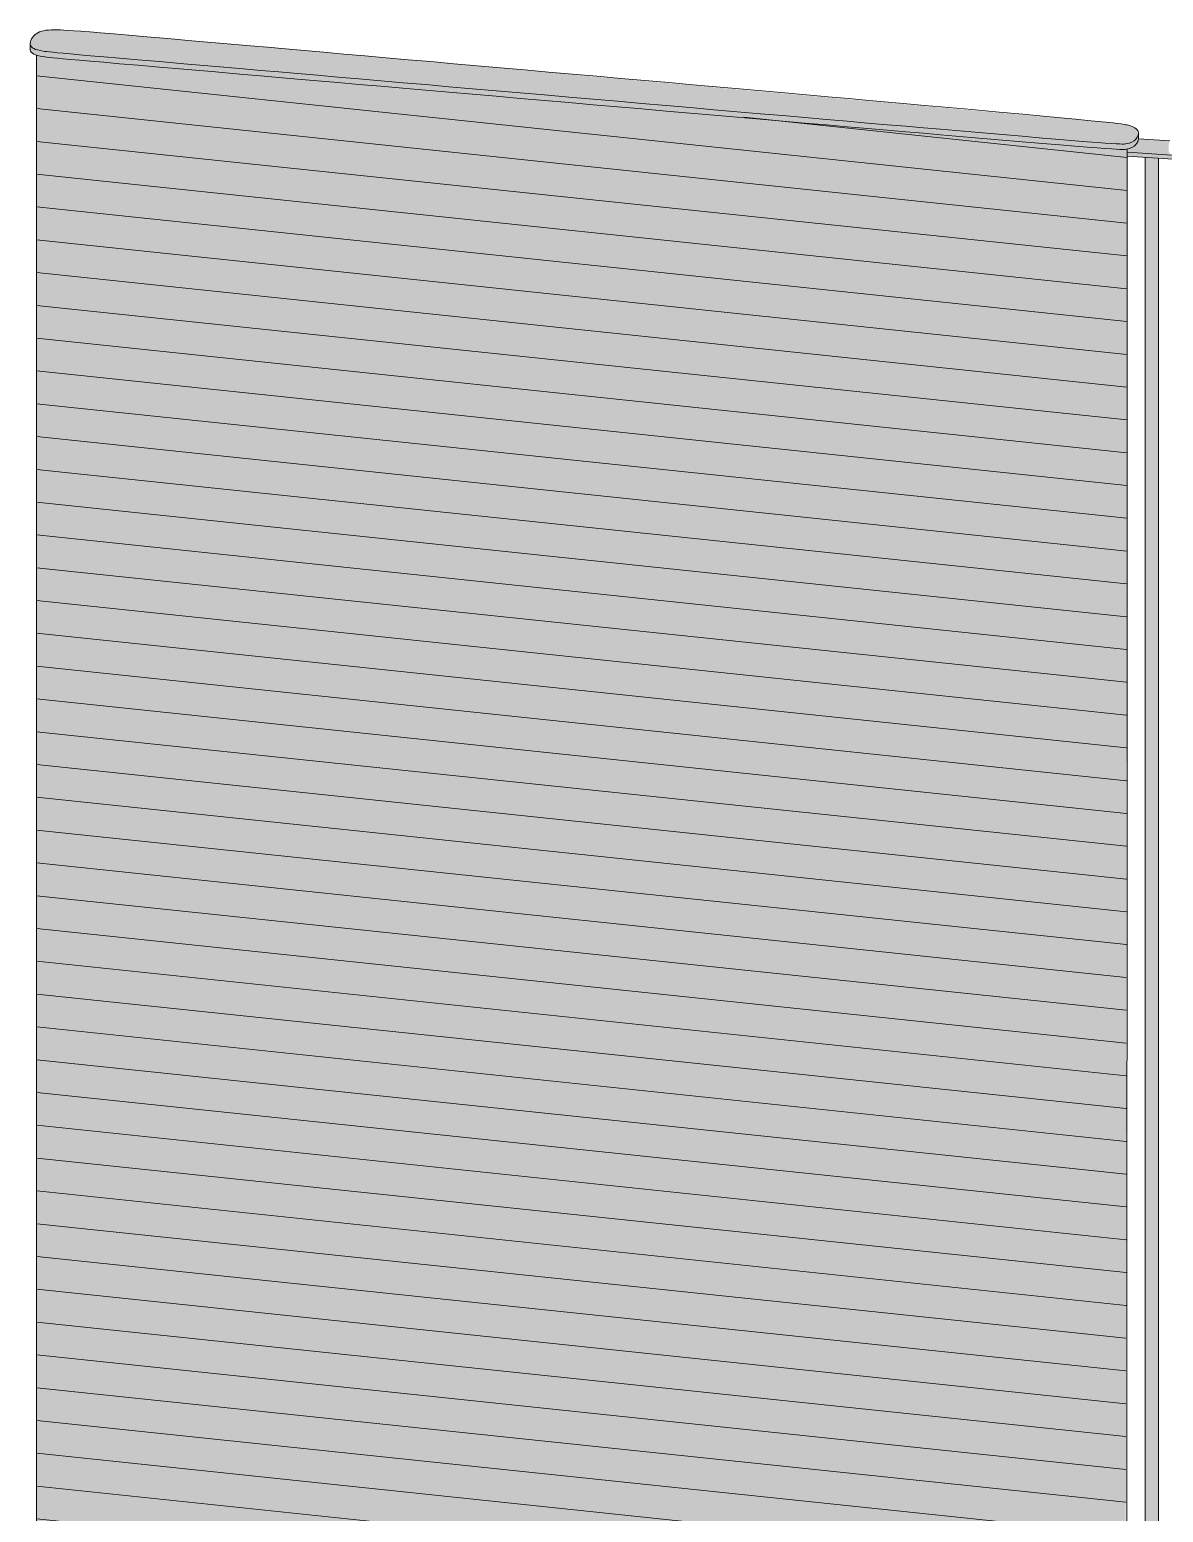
# Model space of a CAD drawing. Header units: millimetres. Extents: x -23380 to 52531, y -5628 to 1041.
# Drawn here: x -2788 to -2015, y -4463 to -3453 of the extents above; entities that cross this region are included whole.
import ezdxf

# ---------------------------------------------------------------- set-up
doc = ezdxf.new("R2010")
doc.units = ezdxf.units.MM
for name, color, linetype, lineweight in [('drawing', 7, 'Continuous', 5), ('hatch', 9, 'Continuous', 5), ('ropes', 7, 'Continuous', 0)]:
    doc.layers.add(name, color=color, linetype=linetype, lineweight=lineweight)

msp = doc.modelspace()

# ---------------------------------------------------------------- hatches: boundary and pattern name
at = {"layer": 'hatch'}
for points in [[(-2637.1, -3463.8), (-2764.3, -3453), (-2768.3, -3452.9), (-2769.7, -3452.8), (-2770.8, -3452.8), (-2772.9, -3452.9), (-2773.9, -3452.9), (-2774.9, -3453), (-2775.8, -3453.1), (-2776.6, -3453.2), (-2777.4, -3453.3), (-2777.8, -3453.4), (-2778.2, -3453.5), (-2778.6, -3453.5), (-2778.9, -3453.6), (-2779.3, -3453.7), (-2779.6, -3453.8), (-2780, -3453.9), (-2780.3, -3454), (-2780.6, -3454.2), (-2781, -3454.3), (-2781.3, -3454.4), (-2781.6, -3454.5), (-2781.9, -3454.7), (-2782.1, -3454.8), (-2782.4, -3455), (-2782.7, -3455.2), (-2783, -3455.3), (-2783.2, -3455.5), (-2783.4, -3455.7), (-2783.7, -3455.8), (-2783.9, -3456), (-2784.1, -3456.2), (-2784.3, -3456.4), (-2784.5, -3456.6), (-2784.7, -3456.8), (-2784.9, -3457), (-2785.1, -3457.2), (-2785.2, -3457.4), (-2785.4, -3457.6), (-2785.6, -3457.8), (-2785.7, -3458.1), (-2785.9, -3458.3), (-2786, -3458.5), (-2786.2, -3458.7), (-2786.3, -3458.9), (-2786.4, -3459.2), (-2786.5, -3459.4), (-2786.6, -3459.6), (-2786.7, -3459.8), (-2786.8, -3460.1), (-2786.9, -3460.3), (-2787, -3460.5), (-2787.1, -3460.7), (-2787.1, -3461), (-2787.1, -3461.1), (-2787.2, -3461.2), (-2787.2, -3461.3), (-2787.2, -3461.4), (-2787.2, -3461.5), (-2787.2, -3461.6), (-2787.3, -3461.7), (-2787.3, -3461.8), (-2787.3, -3461.9), (-2787.3, -3462), (-2787.3, -3462.1), (-2787.3, -3462.2), (-2787.3, -3462.3), (-2787.3, -3462.4), (-2787.3, -3462.5), (-2787.3, -3462.6), (-2787.3, -3462.7), (-2787.2, -3462.8), (-2787.2, -3462.9), (-2787.2, -3463), (-2787.2, -3463.1), (-2787.2, -3463.2), (-2787.1, -3463.3), (-2787.1, -3463.4), (-2787.1, -3463.5), (-2787, -3463.6), (-2787, -3463.7), (-2787, -3463.8), (-2786.9, -3463.9), (-2786.9, -3463.9), (-2786.8, -3464), (-2786.8, -3464.1), (-2786.7, -3464.2), (-2786.6, -3464.3), (-2786.6, -3464.4), (-2786.5, -3464.5), (-2786.4, -3464.6), (-2786.3, -3464.6), (-2786.3, -3464.7), (-2786.2, -3464.8), (-2786.1, -3464.9), (-2786, -3464.9), (-2785.9, -3465), (-2785.8, -3465.1), (-2785.7, -3465.2), (-2785.6, -3465.2), (-2785.5, -3465.3), (-2785.4, -3465.4), (-2785.2, -3465.5), (-2785.1, -3465.5), (-2785, -3465.6), (-2784.9, -3465.7), (-2784.6, -3465.8), (-2784.3, -3465.9), (-2784, -3466), (-2783.7, -3466.2), (-2783.3, -3466.3), (-2783, -3466.4), (-2782.6, -3466.5), (-2782.2, -3466.6), (-2781.4, -3466.8), (-2780.5, -3467), (-2779.5, -3467.2), (-2778.5, -3467.4), (-2777.3, -3467.6), (-2775.9, -3467.7), (-2771.8, -3468.2), (-2050.6, -3530.3), (-2045, -3530.7), (-2043.3, -3530.7), (-2042.6, -3530.7), (-2042.1, -3530.7), (-2041.6, -3530.7), (-2041.3, -3530.6), (-2040.9, -3530.6), (-2040.6, -3530.6), (-2040.1, -3530.5), (-2039.5, -3530.4), (-2039, -3530.2), (-2038.7, -3530.2), (-2038.5, -3530.1), (-2038.2, -3530), (-2038, -3529.9), (-2037.7, -3529.8), (-2037.5, -3529.8), (-2037.3, -3529.7), (-2037, -3529.6), (-2036.8, -3529.5), (-2036.6, -3529.4), (-2036.4, -3529.3), (-2036.2, -3529.2), (-2036, -3529.1), (-2035.8, -3529), (-2035.6, -3528.8), (-2035.5, -3528.7), (-2035.3, -3528.6), (-2035.1, -3528.5), (-2034.9, -3528.3), (-2034.8, -3528.2), (-2034.6, -3528.1), (-2034.5, -3527.9), (-2034.3, -3527.8), (-2034.2, -3527.7), (-2034, -3527.5), (-2033.9, -3527.4), (-2033.8, -3527.3), (-2033.7, -3527.1), (-2033.6, -3527), (-2033.5, -3526.9), (-2033.4, -3526.8), (-2033.3, -3526.7), (-2033.2, -3526.6), (-2033.1, -3526.4), (-2033, -3526.3), (-2033, -3526.2), (-2032.9, -3526.1), (-2032.8, -3525.9), (-2032.8, -3525.8), (-2032.7, -3525.7), (-2032.6, -3525.6), (-2032.6, -3525.4), (-2032.5, -3525.3), (-2032.4, -3525.2), (-2032.4, -3525.1), (-2032.4, -3524.9), (-2032.3, -3524.8), (-2032.3, -3524.7), (-2032.2, -3524.5), (-2032.2, -3524.4), (-2032.2, -3524.3), (-2032.1, -3524.1), (-2032.1, -3524), (-2032.1, -3523.9), (-2032.1, -3523.8), (-2032.1, -3523.6), (-2032.1, -3523.5), (-2032.1, -3523.4), (-2032.1, -3523.3), (-2032.1, -3523.2), (-2032.1, -3523.1), (-2032.1, -3523), (-2032.1, -3522.9), (-2032.1, -3522.8), (-2032.1, -3522.8), (-2032.1, -3522.7), (-2032.2, -3522.6), (-2032.2, -3522.5), (-2032.2, -3522.4), (-2032.2, -3522.3), (-2032.2, -3522.3), (-2032.3, -3522.2), (-2032.3, -3522.1), (-2032.3, -3522), (-2032.4, -3521.9), (-2032.4, -3521.8), (-2032.4, -3521.8), (-2032.5, -3521.7), (-2032.5, -3521.6), (-2032.6, -3521.5), (-2032.6, -3521.5), (-2032.7, -3521.4), (-2032.7, -3521.3), (-2032.8, -3521.2), (-2032.8, -3521.2), (-2032.9, -3521.1), (-2033, -3521), (-2033, -3520.9), (-2033.1, -3520.9), (-2033.2, -3520.8), (-2033.2, -3520.7), (-2033.3, -3520.7), (-2033.4, -3520.6), (-2033.4, -3520.5), (-2033.6, -3520.4), (-2033.8, -3520.3), (-2034, -3520.1), (-2034.1, -3520), (-2034.3, -3519.9), (-2034.5, -3519.7), (-2034.7, -3519.6), (-2035, -3519.5), (-2035.2, -3519.4), (-2035.4, -3519.2), (-2035.7, -3519.1), (-2035.9, -3519), (-2036.5, -3518.8), (-2037, -3518.6), (-2037.7, -3518.3), (-2038.3, -3518.1), (-2039, -3517.9), (-2039.3, -3517.8), (-2039.7, -3517.7), (-2040.2, -3517.6), (-2040.7, -3517.5), (-2041.3, -3517.4), (-2042, -3517.3), (-2043.8, -3517), (-2049.7, -3516.3)], [(-2787.3, -3462.3), (-2787.3, -3466), (-2787.3, -3466.1), (-2787.3, -3466.2), (-2787.3, -3466.3), (-2787.3, -3466.4), (-2787.3, -3466.4), (-2787.2, -3466.5), (-2787.2, -3466.6), (-2787.2, -3466.7), (-2787.2, -3466.8), (-2787.2, -3466.9), (-2787.2, -3466.9), (-2787.2, -3467), (-2787.1, -3467.1), (-2787.1, -3467.1), (-2787.1, -3467.2), (-2787.1, -3467.3), (-2787, -3467.3), (-2787, -3467.4), (-2787, -3467.5), (-2786.9, -3467.5), (-2786.9, -3467.6), (-2786.9, -3467.7), (-2786.8, -3467.7), (-2786.8, -3467.8), (-2786.8, -3467.8), (-2786.7, -3467.9), (-2786.7, -3468), (-2786.6, -3468), (-2786.6, -3468.1), (-2786.6, -3468.1), (-2786.5, -3468.2), (-2786.5, -3468.3), (-2786.4, -3468.3), (-2786.3, -3468.4), (-2786.3, -3468.4), (-2786.2, -3468.5), (-2786.2, -3468.5), (-2786.1, -3468.6), (-2786.1, -3468.6), (-2786, -3468.7), (-2785.9, -3468.7), (-2785.9, -3468.8), (-2785.7, -3468.9), (-2785.6, -3469), (-2785.4, -3469.1), (-2785.3, -3469.2), (-2785.1, -3469.3), (-2784.9, -3469.4), (-2784.7, -3469.5), (-2784.5, -3469.6), (-2784.3, -3469.7), (-2784.1, -3469.7), (-2783.9, -3469.8), (-2783.5, -3470), (-2783, -3470.1), (-2782.5, -3470.3), (-2782, -3470.4), (-2781.5, -3470.5), (-2780.9, -3470.7), (-2779.8, -3470.9), (-2778.5, -3471.1), (-2777.3, -3471.3), (-2775.9, -3471.5), (-2771.8, -3471.9), (-2050.6, -3534.1), (-2045, -3534.4), (-2043.3, -3534.5), (-2042.6, -3534.5), (-2042.1, -3534.4), (-2041.6, -3534.4), (-2041.3, -3534.4), (-2040.9, -3534.4), (-2040.6, -3534.3), (-2040.2, -3534.2), (-2039.9, -3534.2), (-2039.4, -3534.1), (-2038.9, -3533.9), (-2038.4, -3533.8), (-2038, -3533.7), (-2037.7, -3533.6), (-2037.5, -3533.5), (-2037.3, -3533.4), (-2037.1, -3533.4), (-2036.9, -3533.3), (-2036.7, -3533.2), (-2036.5, -3533.1), (-2036.3, -3533), (-2036.2, -3532.9), (-2036, -3532.8), (-2035.8, -3532.7), (-2035.6, -3532.6), (-2035.5, -3532.5), (-2035.3, -3532.4), (-2035.1, -3532.3), (-2035, -3532.1), (-2034.8, -3532), (-2034.7, -3531.9), (-2034.5, -3531.8), (-2034.4, -3531.6), (-2034.3, -3531.5), (-2034.1, -3531.4), (-2034, -3531.3), (-2033.9, -3531.1), (-2033.8, -3531), (-2033.7, -3530.9), (-2033.6, -3530.8), (-2033.5, -3530.7), (-2033.4, -3530.5), (-2033.3, -3530.4), (-2033.2, -3530.3), (-2033.1, -3530.2), (-2033, -3530.1), (-2033, -3529.9), (-2032.9, -3529.8), (-2032.8, -3529.7), (-2032.8, -3529.6), (-2032.7, -3529.4), (-2032.6, -3529.3), (-2032.6, -3529.2), (-2032.5, -3529.1), (-2032.4, -3528.9), (-2032.4, -3528.8), (-2032.4, -3528.7), (-2032.3, -3528.5), (-2032.3, -3528.4), (-2032.2, -3528.3), (-2032.2, -3528.2), (-2032.2, -3528), (-2032.1, -3527.9), (-2032.1, -3527.8), (-2032.1, -3527.6), (-2032.1, -3527.5), (-2032.1, -3527.4), (-2032.1, -3527.2), (-2032.1, -3527.1), (-2032.1, -3523.4), (-2032.1, -3523.6), (-2032.1, -3523.7), (-2032.1, -3523.8), (-2032.1, -3523.9), (-2032.1, -3524.1), (-2032.2, -3524.2), (-2032.2, -3524.3), (-2032.2, -3524.5), (-2032.2, -3524.6), (-2032.3, -3524.7), (-2032.3, -3524.8), (-2032.4, -3525), (-2032.4, -3525.1), (-2032.5, -3525.2), (-2032.5, -3525.3), (-2032.6, -3525.5), (-2032.6, -3525.6), (-2032.7, -3525.7), (-2032.8, -3525.8), (-2032.8, -3526), (-2032.9, -3526.1), (-2033, -3526.2), (-2033.1, -3526.3), (-2033.1, -3526.5), (-2033.2, -3526.6), (-2033.3, -3526.7), (-2033.4, -3526.8), (-2033.5, -3526.9), (-2033.6, -3527), (-2033.7, -3527.2), (-2033.8, -3527.3), (-2033.9, -3527.4), (-2034, -3527.5), (-2034.2, -3527.7), (-2034.3, -3527.8), (-2034.5, -3527.9), (-2034.6, -3528.1), (-2034.8, -3528.2), (-2034.9, -3528.3), (-2035.1, -3528.5), (-2035.3, -3528.6), (-2035.5, -3528.7), (-2035.6, -3528.8), (-2035.8, -3529), (-2036, -3529.1), (-2036.2, -3529.2), (-2036.4, -3529.3), (-2036.6, -3529.4), (-2036.8, -3529.5), (-2037, -3529.6), (-2037.3, -3529.7), (-2037.5, -3529.8), (-2037.7, -3529.8), (-2038, -3529.9), (-2038.2, -3530), (-2038.5, -3530.1), (-2038.7, -3530.2), (-2039, -3530.2), (-2039.5, -3530.4), (-2040.1, -3530.5), (-2040.6, -3530.6), (-2040.9, -3530.6), (-2041.3, -3530.6), (-2041.6, -3530.7), (-2042.1, -3530.7), (-2042.6, -3530.7), (-2043.3, -3530.7), (-2045, -3530.7), (-2050.6, -3530.3), (-2771.8, -3468.2), (-2775.9, -3467.7), (-2777.3, -3467.6), (-2778.5, -3467.4), (-2779.5, -3467.2), (-2780.5, -3467), (-2781.4, -3466.8), (-2782.2, -3466.6), (-2782.6, -3466.5), (-2783, -3466.4), (-2783.3, -3466.3), (-2783.7, -3466.2), (-2784, -3466), (-2784.3, -3465.9), (-2784.6, -3465.8), (-2784.9, -3465.7), (-2785, -3465.6), (-2785.1, -3465.5), (-2785.2, -3465.5), (-2785.4, -3465.4), (-2785.5, -3465.3), (-2785.6, -3465.2), (-2785.7, -3465.2), (-2785.8, -3465.1), (-2785.9, -3465), (-2786, -3464.9), (-2786.1, -3464.9), (-2786.2, -3464.8), (-2786.3, -3464.7), (-2786.3, -3464.6), (-2786.4, -3464.6), (-2786.5, -3464.5), (-2786.6, -3464.4), (-2786.6, -3464.3), (-2786.7, -3464.2), (-2786.8, -3464.1), (-2786.8, -3464), (-2786.9, -3463.9), (-2786.9, -3463.9), (-2787, -3463.8), (-2787, -3463.7), (-2787, -3463.6), (-2787.1, -3463.5), (-2787.1, -3463.4), (-2787.1, -3463.3), (-2787.2, -3463.2), (-2787.2, -3463.1), (-2787.2, -3463), (-2787.2, -3462.9), (-2787.2, -3462.8), (-2787.3, -3462.7), (-2787.3, -3462.7), (-2787.3, -3462.6), (-2787.3, -3462.5), (-2787.3, -3462.4)], [(-2783, -3470.1), (-2782.6, -5257.3), (-2782.5, -5262.8), (-2782.5, -5263.4), (-2782.4, -5263.6), (-2782.4, -5263.7), (-2782.4, -5263.8), (-2782.4, -5263.9), (-2782.4, -5264), (-2782.3, -5264.4), (-2782.2, -5264.6), (-2782.2, -5264.9), (-2782.1, -5265.1), (-2782, -5265.3), (-2781.9, -5265.6), (-2781.9, -5265.8), (-2781.8, -5266), (-2781.7, -5266.2), (-2781.6, -5266.4), (-2781.5, -5266.6), (-2781.4, -5266.8), (-2781.3, -5267), (-2781.1, -5267.2), (-2781, -5267.4), (-2780.9, -5267.6), (-2780.7, -5267.8), (-2780.6, -5267.9), (-2780.5, -5268.1), (-2780.3, -5268.3), (-2780.1, -5268.4), (-2780, -5268.6), (-2779.8, -5268.7), (-2779.6, -5268.9), (-2779.5, -5269), (-2779.3, -5269.2), (-2779.1, -5269.3), (-2778.9, -5269.4), (-2778.7, -5269.6), (-2778.4, -5269.7), (-2778.2, -5269.8), (-2778, -5269.9), (-2777.8, -5270), (-2777.6, -5270.1), (-2777.5, -5270.1), (-2777.4, -5270.2), (-2777.3, -5270.2), (-2777.2, -5270.2), (-2777.1, -5270.3), (-2776.9, -5270.3), (-2776.6, -5270.4), (-2776.3, -5270.5), (-2775.8, -5270.6), (-2774.8, -5270.8), (-2773.4, -5271), (-2769.5, -5271.5), (-2178, -5325.6), (-2094, -5332.9), (-2060, -5335.4), (-2056.4, -5335.6), (-2055.1, -5335.6), (-2054.1, -5335.6), (-2053.6, -5335.6), (-2053.3, -5335.5), (-2052.9, -5335.5), (-2052.6, -5335.5), (-2052.4, -5335.4), (-2052.1, -5335.4), (-2051.7, -5335.3), (-2051, -5335.1), (-2050.4, -5335), (-2049.7, -5334.8), (-2049.4, -5334.7), (-2049.1, -5334.6), (-2048.8, -5334.5), (-2048.4, -5334.4), (-2048.1, -5334.2), (-2047.8, -5334.1), (-2047.5, -5334), (-2047.2, -5333.8), (-2046.9, -5333.7), (-2046.6, -5333.5), (-2046.3, -5333.3), (-2046, -5333.1), (-2045.8, -5332.9), (-2045.5, -5332.7), (-2045.2, -5332.5), (-2044.9, -5332.3), (-2044.7, -5332.1), (-2044.4, -5331.8), (-2044.3, -5331.7), (-2044.2, -5331.6), (-2044.1, -5331.4), (-2043.9, -5331.3), (-2043.8, -5331.2), (-2043.7, -5331), (-2043.6, -5330.9), (-2043.5, -5330.7), (-2043.4, -5330.6), (-2043.2, -5330.4), (-2043.1, -5330.3), (-2043, -5330.1), (-2042.9, -5329.9), (-2042.8, -5329.8), (-2042.7, -5329.6), (-2042.6, -5329.4), (-2042.6, -5329.3), (-2042.5, -5329.2), (-2042.5, -5329.2), (-2042.5, -5329.1), (-2042.5, -5329.1), (-2042.4, -5329.1), (-2042.4, -5329), (-2042.4, -5329), (-2042.4, -5328.9), (-2042.4, -5328.8), (-2042.3, -5328.7), (-2042.3, -5328.6), (-2042.3, -5328.4), (-2042.2, -5328.2), (-2042.2, -5327.9), (-2042.1, -5327.4), (-2042.1, -5326.6), (-2042, -5325.5), (-2041.8, -5322.7), (-2041.5, -5313), (-2039.9, -3534.2), (-2040.2, -3534.2), (-2040.6, -3534.3), (-2040.9, -3534.4), (-2041.3, -3534.4), (-2041.6, -3534.4), (-2042.1, -3534.4), (-2042.6, -3534.5), (-2043.3, -3534.5), (-2045, -3534.4), (-2050.6, -3534.1), (-2771.8, -3471.9), (-2775.9, -3471.5), (-2777.3, -3471.3), (-2778.5, -3471.1), (-2779.8, -3470.9), (-2780.9, -3470.7), (-2781.5, -3470.5), (-2782, -3470.4), (-2782.5, -3470.3)], [(-2032.1, -3527.1), (-2032.1, -3527.2), (-2032.1, -3527.4), (-2032.1, -3527.5), (-2032.1, -3527.6), (-2032.1, -3527.8), (-2032.1, -3527.9), (-2032.2, -3528), (-2032.2, -3528.2), (-2032.2, -3528.3), (-2032.3, -3528.4), (-2032.3, -3528.5), (-2032.4, -3528.7), (-2032.4, -3528.8), (-2032.4, -3528.9), (-2032.5, -3529.1), (-2032.6, -3529.2), (-2032.6, -3529.3), (-2032.7, -3529.4), (-2032.8, -3529.6), (-2032.8, -3529.7), (-2032.9, -3529.8), (-2033, -3529.9), (-2033, -3530.1), (-2033.1, -3530.2), (-2033.2, -3530.3), (-2033.3, -3530.4), (-2033.4, -3530.5), (-2033.5, -3530.7), (-2033.6, -3530.8), (-2033.7, -3530.9), (-2033.8, -3531), (-2033.9, -3531.1), (-2034, -3531.3), (-2034.1, -3531.4), (-2034.3, -3531.5), (-2034.4, -3531.6), (-2034.5, -3531.8), (-2034.7, -3531.9), (-2034.8, -3532), (-2035, -3532.1), (-2035.1, -3532.3), (-2035.3, -3532.4), (-2035.5, -3532.5), (-2035.6, -3532.6), (-2035.8, -3532.7), (-2036, -3532.8), (-2036.2, -3532.9), (-2036.3, -3533), (-2036.5, -3533.1), (-2036.7, -3533.2), (-2036.9, -3533.3), (-2037.1, -3533.4), (-2037.3, -3533.4), (-2037.5, -3533.5), (-2037.7, -3533.6), (-2038, -3533.7), (-2038.4, -3533.8), (-2038.9, -3533.9), (-2039.4, -3534.1), (-2039.9, -3534.2), (-2039.9, -3536.2), (-2009.5, -3538.2), (-2009.6, -3538.2), (-2009.7, -3538.1), (-2009.8, -3538), (-2009.9, -3538), (-2010, -3537.9), (-2010.1, -3537.8), (-2010.2, -3537.8), (-2010.2, -3537.7), (-2010.3, -3537.6), (-2010.4, -3537.6), (-2010.5, -3537.5), (-2010.5, -3537.4), (-2010.6, -3537.4), (-2010.7, -3537.3), (-2010.7, -3537.2), (-2010.8, -3537.1), (-2010.9, -3537.1), (-2010.9, -3537), (-2011, -3536.9), (-2011, -3536.8), (-2011.1, -3536.7), (-2011.1, -3536.7), (-2011.1, -3536.6), (-2011.2, -3536.5), (-2011.2, -3536.4), (-2011.2, -3536.3), (-2011.3, -3536.2), (-2011.3, -3536.1), (-2011.3, -3536.1), (-2011.4, -3536), (-2011.4, -3535.9), (-2011.4, -3535.8), (-2011.4, -3535.7), (-2011.4, -3535.6), (-2011.4, -3535.5), (-2011.4, -3535.4), (-2011.5, -3535.3), (-2011.5, -3535.2), (-2011.5, -3535.2), (-2011.5, -3535.1), (-2011.5, -3531.4), (-2011.5, -3531.3), (-2011.5, -3531.2), (-2011.5, -3531.1), (-2011.5, -3531), (-2011.4, -3530.8), (-2011.4, -3530.6), (-2011.4, -3530.5), (-2011.4, -3530.3), (-2011.3, -3530.1), (-2011.3, -3530), (-2011.2, -3529.8), (-2011.2, -3529.6), (-2011.1, -3529.4), (-2011.1, -3529.2), (-2011, -3529.1), (-2010.9, -3528.9), (-2010.8, -3528.7), (-2010.7, -3528.5)], [(-2039.9, -3539), (-2005, -3541.3), (-2005, -3539.8), (-2005.7, -3539.6), (-2006.4, -3539.4), (-2007, -3539.2), (-2007.3, -3539.2), (-2007.6, -3539.1), (-2007.9, -3539), (-2008.1, -3538.9), (-2008.4, -3538.8), (-2008.6, -3538.7), (-2008.9, -3538.6), (-2009.1, -3538.5), (-2009.3, -3538.3), (-2009.5, -3538.2), (-2039.9, -3536.2)], [(-2018.5, -3540.4), (-2027.5, -3539.9), (-2027.5, -5327.4), (-2027.5, -5333.7), (-2027.4, -5334.3), (-2027.4, -5334.8), (-2027.3, -5335.1), (-2027.3, -5335.3), (-2027.3, -5335.6), (-2027.2, -5335.8), (-2027.2, -5336), (-2027.1, -5336.2), (-2027.1, -5336.4), (-2027, -5336.5), (-2027, -5336.6), (-2027, -5336.7), (-2027, -5336.8), (-2026.9, -5336.8), (-2026.9, -5336.9), (-2026.9, -5337), (-2026.8, -5337), (-2026.8, -5337.1), (-2026.8, -5337.1), (-2026.7, -5337.2), (-2026.7, -5337.3), (-2026.7, -5337.3), (-2026.6, -5337.4), (-2026.6, -5337.4), (-2026.6, -5337.5), (-2026.5, -5337.5), (-2026.5, -5337.5), (-2026.5, -5337.6), (-2026.4, -5337.6), (-2026.4, -5337.7), (-2026.3, -5337.7), (-2026.3, -5337.7), (-2026.3, -5337.8), (-2026.2, -5337.8), (-2026.2, -5337.8), (-2026.1, -5337.9), (-2026.1, -5337.9), (-2026, -5337.9), (-2026, -5337.9), (-2025.9, -5338), (-2025.9, -5338), (-2025.8, -5338), (-2025.8, -5338), (-2025.7, -5338), (-2025.7, -5338.1), (-2025.6, -5338.1), (-2025.5, -5338.1), (-2025.4, -5338.1), (-2025.3, -5338.2), (-2025.2, -5338.2), (-2025.1, -5338.2), (-2025, -5338.2), (-2024.9, -5338.3), (-2024.7, -5338.3), (-2024.5, -5338.3), (-2024.2, -5338.3), (-2024, -5338.3), (-2023.7, -5338.3), (-2023.5, -5338.3), (-2023.2, -5338.3), (-2022.9, -5338.3), (-2022.7, -5338.3), (-2022.4, -5338.3), (-2022.1, -5338.3), (-2021.9, -5338.2), (-2021.7, -5338.2), (-2021.4, -5338.2), (-2021.2, -5338.1), (-2021, -5338.1), (-2020.9, -5338), (-2020.8, -5338), (-2020.7, -5338), (-2020.6, -5337.9), (-2020.5, -5337.9), (-2020.4, -5337.9), (-2020.3, -5337.8), (-2020.2, -5337.8), (-2020.1, -5337.8), (-2020, -5337.7), (-2020, -5337.7), (-2019.9, -5337.6), (-2019.9, -5337.6), (-2019.8, -5337.6), (-2019.8, -5337.6), (-2019.8, -5337.5), (-2019.7, -5337.5), (-2019.7, -5337.5), (-2019.6, -5337.5), (-2019.6, -5337.4), (-2019.6, -5337.4), (-2019.5, -5337.4), (-2019.5, -5337.3), (-2019.5, -5337.3), (-2019.4, -5337.3), (-2019.4, -5337.2), (-2019.4, -5337.2), (-2019.4, -5337.2), (-2019.3, -5337.1), (-2019.3, -5337.1), (-2019.3, -5337.1), (-2019.2, -5337), (-2019.2, -5337), (-2019.2, -5337), (-2019.2, -5336.9), (-2019.1, -5336.9), (-2019.1, -5336.8), (-2019.1, -5336.8), (-2019.1, -5336.7), (-2019, -5336.7), (-2019, -5336.7), (-2019, -5336.6), (-2019, -5336.6), (-2019, -5336.5), (-2018.9, -5336.5), (-2018.9, -5336.4), (-2018.9, -5336.4), (-2018.9, -5336.4), (-2018.9, -5336.4), (-2018.9, -5336.4), (-2018.9, -5336.4), (-2018.9, -5336.4), (-2018.9, -5336.4), (-2018.9, -5336.3), (-2018.9, -5336.3), (-2018.9, -5336.3), (-2018.9, -5336.2), (-2018.9, -5336), (-2018.9, -5335.8), (-2018.8, -5335.2)]]:
    msp.add_hatch(color=256, dxfattribs=at).paths.add_polyline_path(points, flags=0)
at = {"layer": 'ropes', "lineweight": 0}
h = msp.add_hatch(dxfattribs=at)
h.set_pattern_fill('ANSI31', color=256, scale=7, angle=129, style=0)
h.paths.add_polyline_path([(-2783, -3470.1), (-2782.6, -5257.3), (-2782.5, -5262.8), (-2782.5, -5263.4), (-2782.4, -5263.6), (-2782.4, -5263.7), (-2782.4, -5263.8), (-2782.4, -5263.9), (-2782.4, -5264), (-2782.3, -5264.4), (-2782.2, -5264.6), (-2782.2, -5264.9), (-2782.1, -5265.1), (-2782, -5265.3), (-2781.9, -5265.6), (-2781.9, -5265.8), (-2781.8, -5266), (-2781.7, -5266.2), (-2781.6, -5266.4), (-2781.5, -5266.6), (-2781.4, -5266.8), (-2781.3, -5267), (-2781.1, -5267.2), (-2781, -5267.4), (-2780.9, -5267.6), (-2780.7, -5267.8), (-2780.6, -5267.9), (-2780.5, -5268.1), (-2780.3, -5268.3), (-2780.1, -5268.4), (-2780, -5268.6), (-2779.8, -5268.7), (-2779.6, -5268.9), (-2779.5, -5269), (-2779.3, -5269.2), (-2779.1, -5269.3), (-2778.9, -5269.4), (-2778.7, -5269.6), (-2778.4, -5269.7), (-2778.2, -5269.8), (-2778, -5269.9), (-2777.8, -5270), (-2777.6, -5270.1), (-2777.5, -5270.1), (-2777.4, -5270.2), (-2777.3, -5270.2), (-2777.2, -5270.2), (-2777.1, -5270.3), (-2776.9, -5270.3), (-2776.6, -5270.4), (-2776.3, -5270.5), (-2775.8, -5270.6), (-2774.8, -5270.8), (-2773.4, -5271), (-2769.5, -5271.5), (-2178, -5325.6), (-2094, -5332.9), (-2060, -5335.4), (-2056.4, -5335.6), (-2055.1, -5335.6), (-2054.1, -5335.6), (-2053.6, -5335.6), (-2053.3, -5335.5), (-2052.9, -5335.5), (-2052.6, -5335.5), (-2052.4, -5335.4), (-2052.1, -5335.4), (-2051.7, -5335.3), (-2051, -5335.1), (-2050.4, -5335), (-2049.7, -5334.8), (-2049.4, -5334.7), (-2049.1, -5334.6), (-2048.8, -5334.5), (-2048.4, -5334.4), (-2048.1, -5334.2), (-2047.8, -5334.1), (-2047.5, -5334), (-2047.2, -5333.8), (-2046.9, -5333.7), (-2046.6, -5333.5), (-2046.3, -5333.3), (-2046, -5333.1), (-2045.8, -5332.9), (-2045.5, -5332.7), (-2045.2, -5332.5), (-2044.9, -5332.3), (-2044.7, -5332.1), (-2044.4, -5331.8), (-2044.3, -5331.7), (-2044.2, -5331.6), (-2044.1, -5331.4), (-2043.9, -5331.3), (-2043.8, -5331.2), (-2043.7, -5331), (-2043.6, -5330.9), (-2043.5, -5330.7), (-2043.4, -5330.6), (-2043.2, -5330.4), (-2043.1, -5330.3), (-2043, -5330.1), (-2042.9, -5329.9), (-2042.8, -5329.8), (-2042.7, -5329.6), (-2042.6, -5329.4), (-2042.6, -5329.3), (-2042.5, -5329.2), (-2042.5, -5329.2), (-2042.5, -5329.1), (-2042.5, -5329.1), (-2042.4, -5329.1), (-2042.4, -5329), (-2042.4, -5329), (-2042.4, -5328.9), (-2042.4, -5328.8), (-2042.3, -5328.7), (-2042.3, -5328.6), (-2042.3, -5328.4), (-2042.2, -5328.2), (-2042.2, -5327.9), (-2042.1, -5327.4), (-2042.1, -5326.6), (-2042, -5325.5), (-2041.8, -5322.7), (-2041.5, -5313), (-2039.9, -3534.2), (-2040.2, -3534.2), (-2040.6, -3534.3), (-2040.9, -3534.4), (-2041.3, -3534.4), (-2041.6, -3534.4), (-2042.1, -3534.4), (-2042.6, -3534.5), (-2043.3, -3534.5), (-2045, -3534.4), (-2050.6, -3534.1), (-2771.8, -3471.9), (-2775.9, -3471.5), (-2777.3, -3471.3), (-2778.5, -3471.1), (-2779.8, -3470.9), (-2780.9, -3470.7), (-2781.5, -3470.5), (-2782, -3470.4), (-2782.5, -3470.3)], flags=0)

# ---------------------------------------------------------------- linework, layer by layer
at = {"layer": 'drawing'}
for points in [[(-2032.1, -3523.4), (-2032.1, -3527.1), (-2010.7, -3528.5)], [(-2009.5, -3538.2), (-2039.9, -3536.2)], [(-2005, -3541.3), (-2039.9, -3539)]]:
    msp.add_lwpolyline(points, dxfattribs=at)
for points in [[(-2637.1, -3463.8), (-2757, -3453.3), (-2772.9, -3452.3), (-2784.3, -3454.2), (-2789.3, -3464), (-2781.7, -3467.7), (-2754.6, -3469.6), (-2052.1, -3530.8), (-2039.6, -3531.2), (-2033.2, -3527.9), (-2030.8, -3521.6), (-2037.5, -3517.7), (-2053.1, -3515.2), (-2517.1, -3474.3), (-2637.1, -3463.8)], [(-2783, -3470.1), (-2783, -5257.7), (-2783, -5265), (-2779.3, -5270.5), (-2767.9, -5272.4), (-2062.1, -5336.4), (-2051.7, -5335.9), (-2041.2, -5331.8), (-2039.9, -5319.6), (-2039.9, -3534.2)]]:
    msp.add_open_spline(points, degree=3, dxfattribs=at)
for points, knots in [([(-2787.3, -3462.2), (-2787.3, -3463.5), (-2787.3, -3464.7), (-2787.3, -3466), (-2787.3, -3466.2), (-2787.1, -3468.8), (-2781.7, -3471.4), (-2754.6, -3473.4), (-2052.1, -3534.5), (-2039.6, -3534.9), (-2033.7, -3531.9), (-2032.1, -3528.5), (-2032.1, -3527.1)], [-9.303967, -9.303967, -9.303967, -9.303967, 0, 0, 0, 47.977443, 515.246133, 982.514824, 1449.783514, 1917.052205, 2384.320895, 2731.458878, 2731.458878, 2731.458878, 2731.458878]), ([(-2018.5, -3540.4), (-2018.5, -5333.6), (-2018.5, -5337.1), (-2021, -5338.3), (-2025.9, -5338.5), (-2027.3, -5337.1), (-2027.5, -5333.7), (-2027.5, -4735.7), (-2027.5, -4137.8), (-2027.5, -3539.9)], [-0.001992, -0.001992, -0.001992, -0.001992, 1123.338449, 2246.676898, 3370.015346, 4493.353795, 4493.353795, 4493.353795, 8947.041526, 8947.041526, 8947.041526, 8947.041526])]:
    msp.add_open_spline(points, degree=3, knots=knots, dxfattribs=at)

doc.saveas('drawing.dxf')
